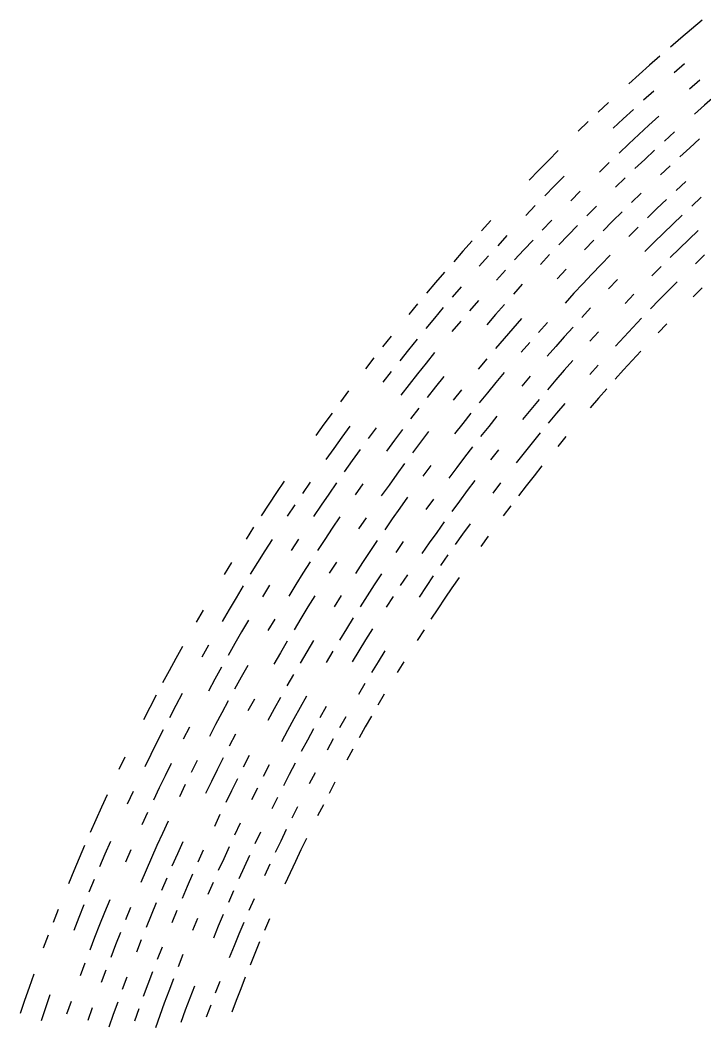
# Model space of a CAD drawing. Header units: metres. Extents: x -298 to 300, y -298 to 299.
# Drawn here: x -282.9 to -190.2, y 93.9 to 230.3 of the extents above; entities that cross this region are included whole.
import ezdxf

# ---------------------------------------------------------------- set-up
doc = ezdxf.new("R2010")
doc.units = ezdxf.units.M

msp = doc.modelspace()

# ---------------------------------------------------------------- linework, layer by layer
for p, q in [((-190.53072, 230.33452, -692.8203), (-191.97224, 229.13048, -692.8203)), ((-193.40614, 227.9174, -692.8203), (-194.83235, 226.69536, -692.8203)), ((-191.97224, 229.13048, -692.8203), (-193.40614, 227.9174, -692.8203)), ((-196.25087, 225.4644, -692.8203), (-197.66164, 224.22453, -692.8203)), ((-197.66164, 224.22453, -692.8203), (-199.06453, 222.97588, -692.8203)), ((-192.89531, 224.41661, -692.8203), (-194.29945, 223.19798, -692.8203)), ((-199.06453, 222.97588, -692.8203), (-200.45952, 221.71843, -692.8203)), ((-190.86156, 222.22105, -692.8203), (-192.2519, 221.01518, -692.8203)), ((-197.08452, 220.73436, -692.8203), (-198.46541, 219.48949, -692.8203)), ((-188.8297, 220.02373, -692.8203), (-190.20628, 218.83073, -692.8203)), ((-203.22566, 219.17735, -692.8203), (-204.5967, 217.8939, -692.8203)), ((-190.20628, 218.83073, -692.8203), (-191.57536, 217.62907, -692.8203)), ((-201.2035, 216.97386, -692.8203), (-202.5606, 215.70323, -692.8203)), ((-199.8384, 218.23595, -692.8203), (-201.2035, 216.97386, -692.8203)), ((-196.37709, 217.34569, -692.8203), (-197.73668, 216.10533, -692.8203)), ((-205.95961, 216.60179, -692.8203), (-207.31438, 215.30125, -692.8203)), ((-197.73668, 216.10533, -692.8203), (-199.08842, 214.85643, -692.8203)), ((-199.08842, 214.85643, -692.8203), (-200.43227, 213.59917, -692.8203)), ((-194.29066, 215.20012, -692.8203), (-195.6368, 213.97295, -692.8203)), ((-190.86537, 214.2589, -692.8203), (-192.2057, 213.0532, -692.8203)), ((-200.43227, 213.59917, -692.8203), (-201.7682, 212.33348, -692.8203)), ((-192.2057, 213.0532, -692.8203), (-193.5384, 211.83916, -692.8203)), ((-209.99919, 212.67467, -692.8203), (-211.32918, 211.34886, -692.8203)), ((-198.3058, 211.49333, -692.8203), (-199.6285, 210.24101, -692.8203)), ((-196.9752, 212.73729, -692.8203), (-198.3058, 211.49333, -692.8203)), ((-211.32918, 211.34886, -692.8203), (-212.65074, 210.0147, -692.8203)), ((-203.09612, 211.05937, -692.8203), (-204.41597, 209.77696, -692.8203)), ((-194.86342, 210.6168, -692.8203), (-196.18071, 209.3861, -692.8203)), ((-212.65074, 210.0147, -692.8203), (-213.96394, 208.67223, -692.8203)), ((-209.22475, 209.22374, -692.8203), (-210.53294, 207.90294, -692.8203)), ((-200.94331, 208.9804, -692.8203), (-202.2502, 207.7116, -692.8203)), ((-210.53294, 207.90294, -692.8203), (-211.83278, 206.57396, -692.8203)), ((-192.75325, 208.49461, -692.8203), (-194.05727, 207.27727, -692.8203)), ((-207.03142, 207.18755, -692.8203), (-208.32683, 205.88054, -692.8203)), ((-198.79195, 206.90007, -692.8203), (-200.08577, 205.64476, -692.8203)), ((-195.35359, 206.05174, -692.8203), (-196.64217, 204.8181, -692.8203)), ((-190.64473, 206.37096, -692.8203), (-191.93544, 205.16685, -692.8203)), ((-213.12425, 205.2368, -692.8203), (-214.40724, 203.89165, -692.8203)), ((-204.8398, 205.14952, -692.8203), (-206.12248, 203.85631, -692.8203)), ((-196.64217, 204.8181, -692.8203), (-197.92299, 203.5764, -692.8203)), ((-210.8929, 203.2423, -692.8203), (-212.16344, 201.91124, -692.8203)), ((-201.37166, 204.38145, -692.8203), (-202.64961, 203.11009, -692.8203)), ((-193.21852, 203.9547, -692.8203), (-194.494, 202.73448, -692.8203)), ((-219.13136, 203.22093, -692.8203), (-220.40166, 201.838, -692.8203)), ((-207.39699, 202.55516, -692.8203), (-208.66331, 201.24596, -692.8203)), ((-202.64961, 203.11009, -692.8203), (-203.91951, 201.83067, -692.8203)), ((-199.1959, 202.32664, -692.8203), (-200.46095, 201.06902, -692.8203)), ((-194.494, 202.73448, -692.8203), (-195.76173, 201.50633, -692.8203)), ((-216.94777, 201.17729, -692.8203), (-218.20515, 199.80815, -692.8203)), ((-213.42555, 200.57213, -692.8203), (-214.67924, 199.2252, -692.8203)), ((-208.66331, 201.24596, -692.8203), (-209.92134, 199.92894, -692.8203)), ((-205.18135, 200.54338, -692.8203), (-206.43504, 199.24815, -692.8203)), ((-195.76173, 201.50633, -692.8203), (-197.02174, 200.27025, -692.8203)), ((-192.34743, 200.64934, -692.8203), (-193.60213, 199.43468, -692.8203)), ((-191.08513, 201.85612, -692.8203), (-192.34743, 200.64934, -692.8203)), ((-221.66322, 200.44713, -692.8203), (-222.916, 199.04832, -692.8203)), ((-214.67924, 199.2252, -692.8203), (-215.92442, 197.87035, -692.8203)), ((-197.02174, 200.27025, -692.8203), (-198.27394, 199.02629, -692.8203)), ((-193.60213, 199.43468, -692.8203), (-194.84914, 198.2122, -692.8203)), ((-222.916, 199.04832, -692.8203), (-224.15996, 197.64171, -692.8203)), ((-219.45393, 198.43126, -692.8203), (-220.69398, 197.0465, -692.8203)), ((-211.17104, 198.60399, -692.8203), (-212.41243, 197.27122, -692.8203)), ((-202.96724, 198.52995, -692.8203), (-204.20833, 197.2487, -692.8203)), ((-190.20247, 198.5626, -692.8203), (-191.4441, 197.3615, -692.8203)), ((-217.16106, 196.5078, -692.8203), (-218.38911, 195.1375, -692.8203)), ((-208.91786, 196.63432, -692.8203), (-210.14693, 195.31572, -692.8203)), ((-204.20833, 197.2487, -692.8203), (-205.44136, 195.9597, -692.8203)), ((-196.08846, 196.98192, -692.8203), (-197.31999, 195.74388, -692.8203)), ((-225.39503, 196.22734, -692.8203), (-226.6212, 194.80522, -692.8203)), ((-205.44136, 195.9597, -692.8203), (-206.66621, 194.66295, -692.8203)), ((-201.98317, 195.24754, -692.8203), (-203.20363, 193.97258, -692.8203)), ((-226.6212, 194.80522, -692.8203), (-227.8384, 193.37547, -692.8203)), ((-223.1479, 194.25377, -692.8203), (-224.36159, 192.846, -692.8203)), ((-214.86986, 194.58244, -692.8203), (-216.08583, 193.22661, -692.8203)), ((-206.66621, 194.66295, -692.8203), (-207.88289, 193.35863, -692.8203)), ((-195.12325, 193.71172, -692.8203), (-196.33424, 192.47984, -692.8203)), ((-193.90456, 194.93596, -692.8203), (-195.12325, 193.71172, -692.8203)), ((-190.50874, 194.0913, -692.8203), (-191.72221, 192.88841, -692.8203)), ((-220.81917, 192.37389, -692.8203), (-222.02113, 190.98076, -692.8203)), ((-207.88289, 193.35863, -692.8203), (-209.09138, 192.04662, -692.8203)), ((-199.75954, 193.2448, -692.8203), (-200.96748, 191.98381, -692.8203)), ((-196.33424, 192.47984, -692.8203), (-197.53749, 191.24034, -692.8203)), ((-229.04659, 191.9381, -692.8203), (-230.24568, 190.49321, -692.8203)), ((-225.56645, 191.43053, -692.8203), (-226.76234, 190.00761, -692.8203)), ((-217.29326, 191.86314, -692.8203), (-218.49208, 190.49211, -692.8203)), ((-205.62044, 191.39977, -692.8203), (-206.8166, 190.10204, -692.8203)), ((-226.76234, 190.00761, -692.8203), (-227.9493, 188.5772, -692.8203)), ((-218.49208, 190.49211, -692.8203), (-219.68227, 189.11363, -692.8203)), ((-214.97932, 189.9652, -692.8203), (-216.16628, 188.60875, -692.8203)), ((-198.73286, 189.9934, -692.8203), (-199.9204, 188.73888, -692.8203)), ((-223.21431, 189.58006, -692.8203), (-224.3986, 188.17198, -692.8203)), ((-216.16628, 188.60875, -692.8203), (-217.34468, 187.24492, -692.8203)), ((-211.48341, 189.40001, -692.8203), (-212.66689, 188.06554, -692.8203)), ((-208.00465, 188.79686, -692.8203), (-209.1844, 187.48418, -692.8203)), ((-199.9204, 188.73888, -692.8203), (-201.09999, 187.47704, -692.8203)), ((-195.31697, 189.23424, -692.8203), (-196.4998, 188.00127, -692.8203)), ((-232.6165, 187.58098, -692.8203), (-233.78813, 186.11375, -692.8203)), ((-229.12718, 187.13939, -692.8203), (-230.29604, 185.6942, -692.8203)), ((-217.34468, 187.24492, -692.8203), (-218.51445, 185.8737, -692.8203)), ((-209.1844, 187.48418, -692.8203), (-210.35588, 186.16417, -692.8203)), ((-204.54341, 188.15575, -692.8203), (-205.7192, 186.86485, -692.8203)), ((-201.09999, 187.47704, -692.8203), (-202.27165, 186.20775, -692.8203)), ((-230.29604, 185.6942, -692.8203), (-231.45576, 184.24168, -692.8203)), ((-213.84193, 186.72368, -692.8203), (-215.00853, 185.3745, -692.8203)), ((-210.35588, 186.16417, -692.8203), (-211.51906, 184.8369, -692.8203)), ((-198.84206, 185.51317, -692.8203), (-200.00142, 184.2581, -692.8203)), ((-234.95052, 184.6392, -692.8203), (-236.10356, 183.15746, -692.8203)), ((-226.74055, 185.33354, -692.8203), (-227.89812, 183.90343, -692.8203)), ((-219.67558, 184.49516, -692.8203), (-220.82802, 183.10936, -692.8203)), ((-208.04637, 184.2611, -692.8203), (-209.19762, 182.94835, -692.8203)), ((-200.00142, 184.2581, -692.8203), (-201.15285, 182.99583, -692.8203)), ((-232.60631, 182.78197, -692.8203), (-233.74767, 181.31505, -692.8203)), ((-227.89812, 183.90343, -692.8203), (-229.04665, 182.46605, -692.8203)), ((-209.19762, 182.94835, -692.8203), (-210.34059, 181.62834, -692.8203)), ((-204.59084, 183.64732, -692.8203), (-205.73833, 182.35631, -692.8203)), ((-201.15285, 182.99583, -692.8203), (-202.29631, 181.72636, -692.8203)), ((-229.04665, 182.46605, -692.8203), (-230.18611, 181.02147, -692.8203)), ((-225.50179, 182.11064, -692.8203), (-226.63908, 180.68834, -692.8203)), ((-217.31612, 182.65422, -692.8203), (-218.45705, 181.28331, -692.8203)), ((-213.8202, 182.1605, -692.8203), (-214.95808, 180.81151, -692.8203)), ((-210.34059, 181.62834, -692.8203), (-211.47523, 180.30125, -692.8203)), ((-238.3816, 180.17229, -692.8203), (-239.50652, 178.66905, -692.8203)), ((-230.18611, 181.02147, -692.8203), (-231.31642, 179.56981, -692.8203)), ((-226.63908, 180.68834, -692.8203), (-227.76741, 179.2589, -692.8203)), ((-223.10664, 180.31627, -692.8203), (-224.23271, 178.90904, -692.8203)), ((-218.45705, 181.28331, -692.8203), (-219.58931, 179.90526, -692.8203)), ((-203.43175, 180.44975, -692.8203), (-204.55916, 179.166, -692.8203)), ((-219.58931, 179.90526, -692.8203), (-220.7129, 178.52013, -692.8203)), ((-212.60149, 178.96703, -692.8203), (-213.71935, 177.62584, -692.8203)), ((-204.55916, 179.166, -692.8203), (-205.67842, 177.87529, -692.8203)), ((-228.88673, 177.8225, -692.8203), (-229.997, 176.37901, -692.8203)), ((-213.71935, 177.62584, -692.8203), (-214.82872, 176.27763, -692.8203)), ((-209.1317, 178.44029, -692.8203), (-210.24632, 177.12083, -692.8203)), ((-240.62196, 177.15886, -692.8203), (-241.72786, 175.64165, -692.8203)), ((-221.82774, 177.12798, -692.8203), (-222.93382, 175.72887, -692.8203)), ((-218.32057, 176.72221, -692.8203), (-219.42415, 175.34508, -692.8203)), ((-210.24632, 177.12083, -692.8203), (-211.35262, 175.79442, -692.8203)), ((-241.72786, 175.64165, -692.8203), (-242.82417, 174.11754, -692.8203)), ((-238.22017, 175.3767, -692.8203), (-239.31483, 173.87474, -692.8203)), ((-234.65236, 175.17265, -692.8203), (-235.74586, 173.6931, -692.8203)), ((-231.09816, 174.9287, -692.8203), (-232.19017, 173.47142, -692.8203)), ((-227.55754, 174.64543, -692.8203), (-228.64784, 173.21043, -692.8203)), ((-222.93382, 175.72887, -692.8203), (-224.03102, 174.32286, -692.8203)), ((-219.42415, 175.34508, -692.8203), (-220.51906, 173.96117, -692.8203)), ((-239.31483, 173.87474, -692.8203), (-240.40004, 172.36595, -692.8203)), ((-232.19017, 173.47142, -692.8203), (-233.273, 172.00737, -692.8203)), ((-212.45052, 174.46117, -692.8203), (-213.54005, 173.12096, -692.8203)), ((-208.98729, 173.96129, -692.8203), (-210.07375, 172.64287, -692.8203)), ((-240.40004, 172.36595, -692.8203), (-241.47572, 170.85039, -692.8203)), ((-236.82997, 172.20671, -692.8203), (-237.90474, 170.71355, -692.8203)), ((-228.64784, 173.21043, -692.8203), (-229.72914, 171.76866, -692.8203)), ((-221.60524, 172.5703, -692.8203), (-222.68263, 171.17278, -692.8203)), ((-218.1057, 172.19164, -692.8203), (-219.1808, 170.81602, -692.8203)), ((-213.54005, 173.12096, -692.8203), (-214.62111, 171.77397, -692.8203)), ((-237.90474, 170.71355, -692.8203), (-238.97011, 169.21367, -692.8203)), ((-222.68263, 171.17278, -692.8203), (-223.75124, 169.76842, -692.8203)), ((-214.62111, 171.77397, -692.8203), (-215.69368, 170.42027, -692.8203)), ((-230.80132, 170.32005, -692.8203), (-231.86433, 168.86479, -692.8203)), ((-227.2694, 170.06395, -692.8203), (-228.33092, 168.6309, -692.8203)), ((-223.75124, 169.76842, -692.8203), (-224.81099, 168.35747, -692.8203)), ((-212.2217, 169.98576, -692.8203), (-213.28307, 168.64714, -692.8203)), ((-247.11299, 167.9533, -692.8203), (-248.16084, 166.39555, -692.8203)), ((-243.5984, 167.79918, -692.8203), (-244.64528, 166.26366, -692.8203)), ((-231.86433, 168.86479, -692.8203), (-232.91823, 167.40294, -692.8203)), ((-221.30495, 168.04472, -692.8203), (-222.35393, 166.64915, -692.8203)), ((-213.28307, 168.64714, -692.8203), (-214.33601, 167.30186, -692.8203)), ((-240.02602, 167.7072, -692.8203), (-241.0724, 166.19408, -692.8203)), ((-236.46593, 167.57487, -692.8203), (-237.51158, 166.08415, -692.8203)), ((-232.91823, 167.40294, -692.8203), (-233.96288, 165.93443, -692.8203)), ((-222.35393, 166.64915, -692.8203), (-223.39409, 165.247, -692.8203)), ((-217.81319, 167.6928, -692.8203), (-218.86, 166.31914, -692.8203)), ((-214.33601, 167.30186, -692.8203), (-215.38045, 165.95006, -692.8203)), ((-248.16084, 166.39555, -692.8203), (-249.19893, 164.83128, -692.8203)), ((-241.0724, 166.19408, -692.8203), (-242.10927, 164.67442, -692.8203)), ((-230.4268, 165.74492, -692.8203), (-231.46107, 164.2921, -692.8203)), ((-226.90376, 165.51573, -692.8203), (-227.93666, 164.08507, -692.8203)), ((-223.39409, 165.247, -692.8203), (-224.4254, 163.83836, -692.8203)), ((-249.19893, 164.83128, -692.8203), (-250.2271, 163.2606, -692.8203)), ((-245.68251, 164.7216, -692.8203), (-246.71, 163.17308, -692.8203)), ((-242.10927, 164.67442, -692.8203), (-243.13655, 163.14836, -692.8203)), ((-231.46107, 164.2921, -692.8203), (-232.48622, 162.83287, -692.8203)), ((-216.4164, 164.59172, -692.8203), (-217.44374, 163.22691, -692.8203)), ((-239.57466, 163.08311, -692.8203), (-240.592, 161.57298, -692.8203)), ((-236.02437, 162.97801, -692.8203), (-237.04112, 161.49016, -692.8203)), ((-232.48622, 162.83287, -692.8203), (-233.50215, 161.3673, -692.8203)), ((-225.44783, 162.42332, -692.8203), (-226.46138, 161.00188, -692.8203)), ((-251.24538, 161.68346, -692.8203), (-252.25374, 160.09996, -692.8203)), ((-240.592, 161.57298, -692.8203), (-241.59981, 160.0565, -692.8203)), ((-226.46138, 161.00188, -692.8203), (-227.4659, 159.57414, -692.8203)), ((-221.94838, 162.15916, -692.8203), (-222.96031, 160.75975, -692.8203)), ((-248.73567, 160.05681, -692.8203), (-249.73378, 158.48924, -692.8203)), ((-245.16225, 160.07701, -692.8203), (-246.16054, 158.53185, -692.8203)), ((-241.59981, 160.0565, -692.8203), (-242.59807, 158.53374, -692.8203)), ((-234.50883, 159.89525, -692.8203), (-235.50624, 158.41704, -692.8203)), ((-230.98116, 159.75462, -692.8203), (-231.9778, 158.29851, -692.8203)), ((-222.96031, 160.75975, -692.8203), (-223.96342, 159.35393, -692.8203)), ((-219.47261, 160.47813, -692.8203), (-220.47404, 159.09428, -692.8203)), ((-249.73378, 158.48924, -692.8203), (-250.722, 156.91545, -692.8203)), ((-235.50624, 158.41704, -692.8203), (-236.49434, 156.93254, -692.8203)), ((-227.4659, 159.57414, -692.8203), (-228.4615, 158.14012, -692.8203)), ((-254.24046, 156.91417, -692.8203), (-255.21877, 155.312, -692.8203)), ((-250.722, 156.91545, -692.8203), (-251.7003, 155.3355, -692.8203)), ((-243.58675, 157.00475, -692.8203), (-244.56578, 155.46959, -692.8203)), ((-240.03499, 156.98875, -692.8203), (-241.01399, 155.47594, -692.8203)), ((-236.49434, 156.93254, -692.8203), (-237.47307, 155.44194, -692.8203)), ((-224.95766, 157.94194, -692.8203), (-225.94301, 156.52367, -692.8203)), ((-244.56578, 155.46959, -692.8203), (-245.53511, 153.92833, -692.8203)), ((-233.94344, 155.36772, -692.8203), (-234.91237, 153.89317, -692.8203)), ((-230.42543, 155.25346, -692.8203), (-231.39375, 153.80101, -692.8203)), ((-226.91942, 155.09929, -692.8203), (-227.88686, 153.66881, -692.8203)), ((-223.42583, 154.90538, -692.8203), (-224.3921, 153.49681, -692.8203)), ((-252.66866, 153.74944, -692.8203), (-253.62703, 152.15733, -692.8203)), ((-249.09688, 153.85936, -692.8203), (-250.05602, 152.28966, -692.8203)), ((-245.53511, 153.92833, -692.8203), (-246.49477, 152.38103, -692.8203)), ((-234.91237, 153.89317, -692.8203), (-235.87206, 152.41252, -692.8203)), ((-227.88686, 153.66881, -692.8203), (-228.84529, 152.23228, -692.8203)), ((-224.3921, 153.49681, -692.8203), (-225.34953, 152.08226, -692.8203)), ((-253.62703, 152.15733, -692.8203), (-254.57533, 150.55931, -692.8203)), ((-242.94337, 152.43193, -692.8203), (-243.89366, 150.90092, -692.8203)), ((-239.40233, 152.44237, -692.8203), (-240.35277, 150.93364, -692.8203)), ((-235.87206, 152.41252, -692.8203), (-236.82237, 150.92589, -692.8203)), ((-232.35292, 152.34245, -692.8203), (-233.30287, 150.87791, -692.8203)), ((-225.34953, 152.08226, -692.8203), (-226.29805, 150.66173, -692.8203)), ((-258.0929, 150.46916, -692.8203), (-259.03058, 148.843, -692.8203)), ((-254.57533, 150.55931, -692.8203), (-255.5136, 148.9553, -692.8203)), ((-243.89366, 150.90092, -692.8203), (-244.8343, 149.364, -692.8203)), ((-226.29805, 150.66173, -692.8203), (-227.23756, 149.23528, -692.8203)), ((-251.94456, 149.13243, -692.8203), (-252.87392, 147.54503, -692.8203)), ((-248.38478, 149.26848, -692.8203), (-249.31505, 147.70341, -692.8203)), ((-244.8343, 149.364, -692.8203), (-245.76527, 147.82121, -692.8203)), ((-237.76332, 149.4334, -692.8203), (-238.6949, 147.93498, -692.8203)), ((-252.87392, 147.54503, -692.8203), (-253.79326, 145.95183, -692.8203)), ((-238.6949, 147.93498, -692.8203), (-239.61702, 146.43077, -692.8203)), ((-235.1751, 147.9312, -692.8203), (-236.09727, 146.44908, -692.8203)), ((-228.1681, 147.80296, -692.8203), (-229.08965, 146.36485, -692.8203)), ((-253.79326, 145.95183, -692.8203), (-254.70256, 144.35289, -692.8203)), ((-246.68651, 146.27263, -692.8203), (-247.59798, 144.7183, -692.8203)), ((-243.14687, 146.372, -692.8203), (-244.0591, 144.83989, -692.8203)), ((-236.09727, 146.44908, -692.8203), (-237.01009, 144.96123, -692.8203)), ((-260.87515, 145.5731, -692.8203), (-261.782, 143.92961, -692.8203)), ((-257.35977, 145.72984, -692.8203), (-258.26758, 144.10857, -692.8203)), ((-247.59798, 144.7183, -692.8203), (-248.49968, 143.15831, -692.8203)), ((-244.0591, 144.83989, -692.8203), (-244.96162, 143.30211, -692.8203)), ((-240.52968, 144.92082, -692.8203), (-241.43279, 143.4052, -692.8203)), ((-237.01009, 144.96123, -692.8203), (-237.91353, 143.4677, -692.8203)), ((-233.50081, 144.96123, -692.8203), (-234.40431, 143.48973, -692.8203)), ((-261.782, 143.92961, -692.8203), (-262.67847, 142.28044, -692.8203)), ((-234.40431, 143.48973, -692.8203), (-235.2986, 142.01256, -692.8203)), ((-230.90547, 143.47142, -692.8203), (-231.7997, 142.01628, -692.8203)), ((-262.67847, 142.28044, -692.8203), (-263.56458, 140.62572, -692.8203)), ((-255.60179, 142.74828, -692.8203), (-256.4909, 141.13805, -692.8203)), ((-252.04659, 142.97362, -692.8203), (-252.93721, 141.38573, -692.8203)), ((-256.4909, 141.13805, -692.8203), (-257.3699, 139.52232, -692.8203)), ((-252.93721, 141.38573, -692.8203), (-253.81783, 139.79234, -692.8203)), ((-245.85445, 141.75865, -692.8203), (-246.73756, 140.2097, -692.8203)), ((-236.18355, 140.52989, -692.8203), (-237.05916, 139.04161, -692.8203)), ((-260.92966, 139.21092, -692.8203), (-261.79642, 137.56737, -692.8203)), ((-264.44025, 138.96544, -692.8203), (-265.30548, 137.29973, -692.8203)), ((-254.6884, 138.1934, -692.8203), (-255.5489, 136.58904, -692.8203)), ((-251.14565, 138.44481, -692.8203), (-252.0078, 136.86266, -692.8203)), ((-247.61092, 138.6552, -692.8203), (-248.4745, 137.09532, -692.8203)), ((-244.0847, 138.82469, -692.8203), (-244.94942, 137.28697, -692.8203)), ((-233.56062, 139.08922, -692.8203), (-234.42723, 137.61748, -692.8203)), ((-265.30548, 137.29973, -692.8203), (-266.1602, 135.62859, -692.8203)), ((-261.79642, 137.56737, -692.8203), (-262.65283, 135.91838, -692.8203)), ((-255.5489, 136.58904, -692.8203), (-256.3993, 134.97935, -692.8203)), ((-248.4745, 137.09532, -692.8203), (-249.32826, 135.53001, -692.8203)), ((-244.94942, 137.28697, -692.8203), (-245.80446, 135.74376, -692.8203)), ((-241.4329, 137.43779, -692.8203), (-242.28896, 135.91667, -692.8203)), ((-245.80446, 135.74376, -692.8203), (-246.64973, 134.1953, -692.8203)), ((-238.78221, 136.04881, -692.8203), (-239.6296, 134.54442, -692.8203)), ((-235.28456, 136.14037, -692.8203), (-236.13258, 134.65788, -692.8203)), ((-263.49887, 134.26408, -692.8203), (-264.33447, 132.60454, -692.8203)), ((-259.94565, 134.6425, -692.8203), (-260.7837, 133.00523, -692.8203)), ((-256.3993, 134.97935, -692.8203), (-257.23956, 133.36436, -692.8203)), ((-253.70222, 133.68242, -692.8203), (-254.53438, 132.0844, -692.8203)), ((-246.64973, 134.1953, -692.8203), (-247.4853, 132.64146, -692.8203)), ((-243.13545, 134.39024, -692.8203), (-243.9723, 132.8585, -692.8203)), ((-236.13258, 134.65788, -692.8203), (-236.9713, 133.17015, -692.8203)), ((-264.33447, 132.60454, -692.8203), (-265.15964, 130.9398, -692.8203)), ((-243.9723, 132.8585, -692.8203), (-244.79948, 131.32164, -692.8203)), ((-240.46748, 133.03471, -692.8203), (-241.29588, 131.51976, -692.8203)), ((-237.80061, 131.67717, -692.8203), (-238.6205, 130.17906, -692.8203)), ((-268.66107, 130.5836, -692.8203), (-269.4735, 128.89165, -692.8203)), ((-265.15964, 130.9398, -692.8203), (-265.97433, 129.26988, -692.8203)), ((-262.4289, 129.71513, -692.8203), (-263.23593, 128.06242, -692.8203)), ((-258.88956, 130.1187, -692.8203), (-259.6992, 128.4882, -692.8203)), ((-255.35646, 130.48119, -692.8203), (-256.1685, 128.87285, -692.8203)), ((-251.83018, 130.80241, -692.8203), (-252.6443, 129.21623, -692.8203)), ((-245.61702, 129.77953, -692.8203), (-246.42482, 128.2324, -692.8203)), ((-256.1685, 128.87285, -692.8203), (-256.97034, 127.259514, -692.8203)), ((-249.127, 129.51842, -692.8203), (-249.93309, 127.94921, -692.8203)), ((-246.42482, 128.2324, -692.8203), (-247.22292, 126.68023, -692.8203)), ((-242.92403, 128.47453, -692.8203), (-243.72368, 126.94433, -692.8203)), ((-263.23593, 128.06242, -692.8203), (-264.03253, 126.40472, -692.8203)), ((-260.49857, 126.85265, -692.8203), (-261.28766, 125.21215, -692.8203)), ((-256.97034, 127.259514, -692.8203), (-257.7621, 125.641106, -692.8203)), ((-253.44838, 127.62499, -692.8203), (-254.24251, 126.02868, -692.8203)), ((-240.23201, 127.167534, -692.8203), (-241.02351, 125.65423, -692.8203)), ((-271.06635, 125.492546, -692.8203), (-271.8467, 123.785576, -692.8203)), ((-267.5721, 125.91497, -692.8203), (-268.35513, 124.230095, -692.8203)), ((-264.03253, 126.40472, -692.8203), (-264.81873, 124.74206, -692.8203)), ((-254.24251, 126.02868, -692.8203), (-255.02657, 124.42748, -692.8203)), ((-250.7293, 126.37505, -692.8203), (-251.51558, 124.79589, -692.8203)), ((-248.01118, 125.12304, -692.8203), (-248.78969, 123.56097, -692.8203)), ((-241.8055, 124.13604, -692.8203), (-242.5779, 122.61297, -692.8203)), ((-271.8467, 123.785576, -692.8203), (-272.61633, 122.073784, -692.8203)), ((-265.59445, 123.074455, -692.8203), (-266.35968, 121.40203, -692.8203)), ((-255.80049, 122.8214, -692.8203), (-256.56433, 121.2105, -692.8203)), ((-245.29405, 123.86901, -692.8203), (-246.06471, 122.32409, -692.8203)), ((-272.61633, 122.073784, -692.8203), (-273.37518, 120.35717, -692.8203)), ((-262.8348, 121.9165, -692.8203), (-263.5928, 120.26147, -692.8203)), ((-253.0583, 121.62292, -692.8203), (-253.81468, 120.02929, -692.8203)), ((-263.5928, 120.26147, -692.8203), (-264.3404, 118.60168, -692.8203)), ((-250.3171, 120.42242, -692.8203), (-251.06596, 118.846, -692.8203)), ((-246.82564, 120.774284, -692.8203), (-247.5768, 119.21984, -692.8203)), ((-270.64047, 119.146416, -692.8203), (-271.3809, 117.4425, -692.8203)), ((-260.82672, 119.11901, -692.8203), (-261.56717, 117.47668, -692.8203)), ((-247.5768, 119.21984, -692.8203), (-248.31819, 117.66064, -692.8203)), ((-244.09392, 119.55248, -692.8203), (-244.83748, 118.01513, -692.8203)), ((-274.1232, 118.63586, -692.8203), (-274.86038, 116.909904, -692.8203)), ((-271.3809, 117.4425, -692.8203), (-272.1106, 115.73388, -692.8203)), ((-267.8585, 118.04302, -692.8203), (-268.59204, 116.35656, -692.8203)), ((-264.3404, 118.60168, -692.8203), (-265.0775, 116.93731, -692.8203)), ((-261.56717, 117.47668, -692.8203), (-262.2973, 115.829704, -692.8203)), ((-258.06155, 117.97454, -692.8203), (-258.79486, 116.3496, -692.8203)), ((-254.56102, 118.43096, -692.8203), (-255.29729, 116.827934, -692.8203)), ((-244.83748, 118.01513, -692.8203), (-245.57133, 116.47326, -692.8203)), ((-274.86038, 116.909904, -692.8203), (-275.5867, 115.179375, -692.8203)), ((-265.0775, 116.93731, -692.8203), (-265.80417, 115.2683, -692.8203)), ((-255.29729, 116.827934, -692.8203), (-256.02344, 115.22039, -692.8203)), ((-251.80492, 117.264946, -692.8203), (-252.53392, 115.67931, -692.8203)), ((-249.04976, 116.09692, -692.8203), (-249.77144, 114.52856, -692.8203)), ((-245.57133, 116.47326, -692.8203), (-246.29549, 114.92675, -692.8203)), ((-275.5867, 115.179375, -692.8203), (-276.30215, 113.44433, -692.8203)), ((-265.80417, 115.2683, -692.8203), (-266.52032, 113.59484, -692.8203)), ((-259.51797, 114.720085, -692.8203), (-260.23077, 113.08605, -692.8203)), ((-252.53392, 115.67931, -692.8203), (-253.25294, 114.0891, -692.8203)), ((-246.29549, 114.92675, -692.8203), (-247.0099, 113.375725, -692.8203)), ((-272.82953, 114.020805, -692.8203), (-273.53766, 112.303215, -692.8203)), ((-263.01706, 114.178215, -692.8203), (-263.72638, 112.52227, -692.8203)), ((-256.7395, 113.60827, -692.8203), (-257.4454, 111.99175, -692.8203)), ((-260.23077, 113.08605, -692.8203), (-260.93332, 111.447624, -692.8203)), ((-253.96193, 112.49444, -692.8203), (-254.66087, 110.89538, -692.8203)), ((-274.23502, 110.58123, -692.8203), (-274.9215, 108.85494, -692.8203)), ((-270.72885, 111.27007, -692.8203), (-271.41977, 109.56576, -692.8203)), ((-264.42532, 110.8619, -692.8203), (-265.1138, 109.1972, -692.8203)), ((-251.18523, 111.37853, -692.8203), (-251.87721, 109.79693, -692.8203)), ((-277.70023, 109.96099, -692.8203), (-278.38278, 108.21279, -692.8203)), ((-271.41977, 109.56576, -692.8203), (-272.09995, 107.85717, -692.8203)), ((-267.92096, 110.23455, -692.8203), (-268.6054, 108.547905, -692.8203)), ((-265.1138, 109.1972, -692.8203), (-265.79178, 107.52819, -692.8203)), ((-261.62555, 109.8048, -692.8203), (-262.30743, 108.15771, -692.8203)), ((-255.34978, 109.291985, -692.8203), (-256.02856, 107.68432, -692.8203)), ((-274.9215, 108.85494, -692.8203), (-275.59714, 107.12438, -692.8203)), ((-272.09995, 107.85717, -692.8203), (-272.76935, 106.14434, -692.8203)), ((-258.82663, 108.7456, -692.8203), (-259.50192, 107.11611, -692.8203)), ((-252.55928, 108.21102, -692.8203), (-253.23134, 106.6209, -692.8203)), ((-249.09444, 108.69637, -692.8203), (-249.7696, 107.12798, -692.8203)), ((-279.05435, 106.46038, -692.8203), (-279.7149, 104.70382, -692.8203)), ((-269.27924, 106.85702, -692.8203), (-269.94244, 105.16195, -692.8203)), ((-256.02856, 107.68432, -692.8203), (-256.69724, 106.07241, -692.8203)), ((-253.23134, 106.6209, -692.8203), (-253.89339, 105.0266, -692.8203)), ((-272.76935, 106.14434, -692.8203), (-273.42798, 104.42739, -692.8203)), ((-269.94244, 105.16195, -692.8203), (-270.59497, 103.46276, -692.8203)), ((-266.45926, 105.855, -692.8203), (-267.11624, 104.177666, -692.8203)), ((-250.43495, 105.55538, -692.8203), (-251.09035, 103.97869, -692.8203)), ((-263.64008, 104.85088, -692.8203), (-264.29077, 103.191246, -692.8203)), ((-260.8217, 103.8446, -692.8203), (-261.46613, 102.20272, -692.8203)), ((-253.89339, 105.0266, -692.8203), (-254.5454, 103.428185, -692.8203)), ((-251.09035, 103.97869, -692.8203), (-251.73582, 102.39791, -692.8203)), ((-274.07584, 102.70632, -692.8203), (-274.71283, 100.981255, -692.8203)), ((-281.0028, 101.17843, -692.8203), (-281.6301, 99.40978, -692.8203)), ((-271.2368, 101.759514, -692.8203), (-271.86792, 100.0523, -692.8203)), ((-264.93106, 101.52761, -692.8203), (-265.56082, 99.85998, -692.8203)), ((-268.39844, 100.810814, -692.8203), (-269.02362, 99.12145, -692.8203)), ((-265.56082, 99.85998, -692.8203), (-266.1801, 98.18847, -692.8203)), ((-262.10025, 100.55685, -692.8203), (-262.72397, 98.907036, -692.8203)), ((-259.2702, 99.58395, -692.8203), (-259.88788, 97.95193, -692.8203)), ((-255.81923, 100.21929, -692.8203), (-256.44095, 98.60891, -692.8203)), ((-252.37135, 100.8131, -692.8203), (-252.9969, 99.22436, -692.8203)), ((-281.6301, 99.40978, -692.8203), (-282.24628, 97.63723, -692.8203)), ((-278.8114, 98.41006, -692.8203), (-279.4213, 96.65536, -692.8203)), ((-262.72397, 98.907036, -692.8203), (-263.3373, 97.25335, -692.8203)), ((-252.9969, 99.22436, -692.8203), (-253.61247, 97.63177, -692.8203)), ((-282.24628, 97.63723, -692.8203), (-282.85126, 95.86083, -692.8203)), ((-275.95425, 97.51931, -692.8203), (-276.5586, 95.782585, -692.8203)), ((-269.6382, 97.428215, -692.8203), (-270.24213, 95.73113, -692.8203)), ((-263.3373, 97.25335, -692.8203), (-263.94028, 95.59585, -692.8203)), ((-259.88788, 97.95193, -692.8203), (-260.4953, 96.31609, -692.8203)), ((-257.05255, 96.99468, -692.8203), (-257.65402, 95.37667, -692.8203)), ((-253.61247, 97.63177, -692.8203), (-254.218, 96.03533, -692.8203)), ((-279.4213, 96.65536, -692.8203), (-280.02014, 94.896904, -692.8203)), ((-273.09787, 96.62618, -692.8203), (-273.69666, 94.9074, -692.8203)), ((-270.24213, 95.73113, -692.8203), (-270.83536, 94.03033, -692.8203)), ((-266.78888, 96.513115, -692.8203), (-267.3871, 94.83398, -692.8203)), ((-263.94028, 95.59585, -692.8203), (-264.53278, 93.93462, -692.8203)), ((-260.4953, 96.31609, -692.8203), (-261.0924, 94.676445, -692.8203))]:
    msp.add_line(p, q)

doc.saveas('drawing.dxf')
